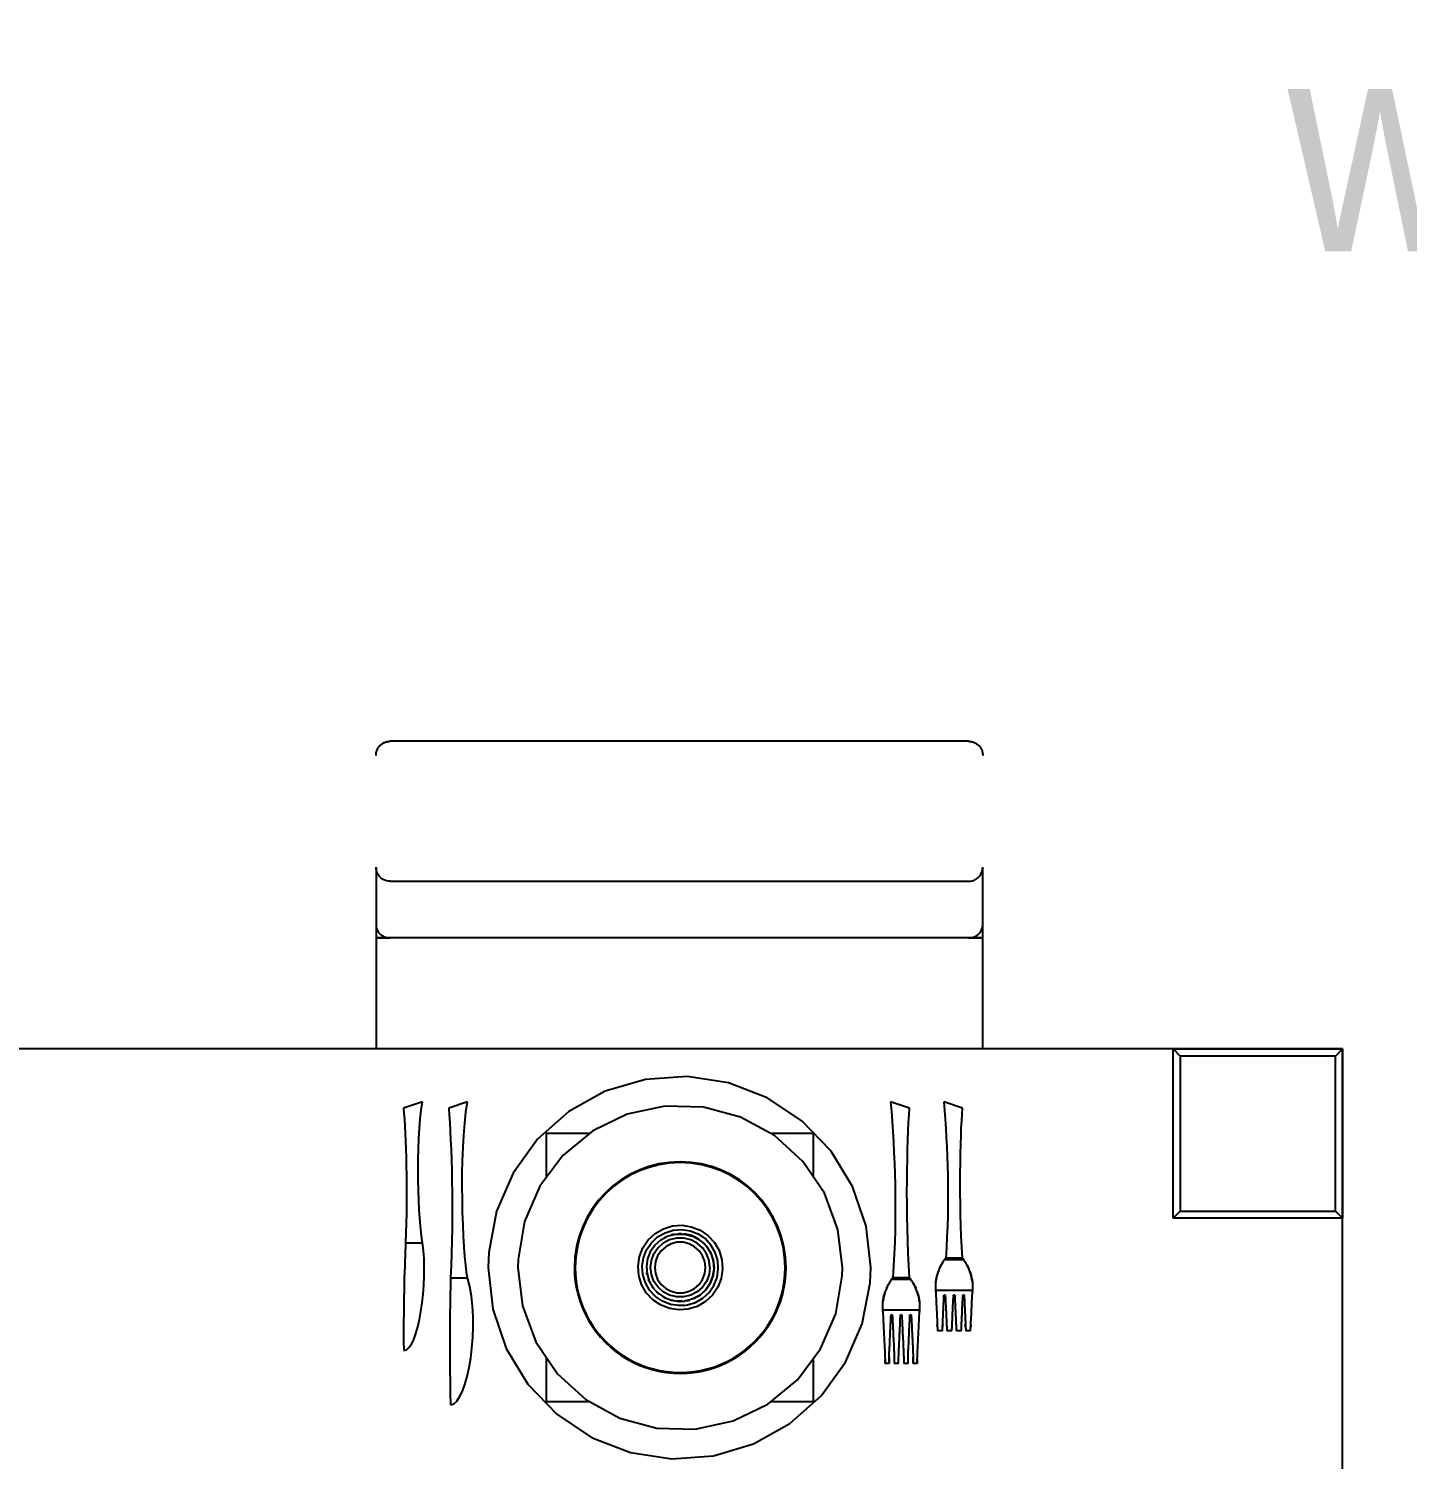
# Model space of a CAD drawing. Header units: metres. Extents: x -658 to -58, y -713 to -118.
# Drawn here: x -327.28 to -326.303, y -196.637 to -195.623 of the extents above; entities that cross this region are included whole.
import ezdxf

# ---------------------------------------------------------------- set-up
doc = ezdxf.new("R2010")
doc.units = ezdxf.units.M
doc.header["$LTSCALE"] = 100
doc.layers.add('plan', color=8, linetype='Continuous')
doc.styles.add('style12', font='xarab.shx')

# ---------------------------------------------------------------- blocks, each defined once
blk = doc.blocks.new('Dinner_table_with_dinner_set_and_chairs_18111 - Dinner_table_with_dinner_set_and_chairs_18111-814789-الدور الاول')
for p, q in [((0, 0.88), (0, 0.12)), ((0.375, 0.25), (0.375, 0.2205)), ((0.4053, 0.25), (0.375, 0.25)), ((0.5644, 0.25), (0.5339, 0.25)), ((0.5644, 0.2194), (0.5644, 0.25)), ((0.3014, 0.2201), (0.3015, 0.223)), ((0.3015, 0.223), (0.3043, 0.223)), ((0.3015, 0.223), (0.3043, 0.223)), ((0.3079, 0.223), (0.311, 0.223)), ((0.3146, 0.223), (0.3177, 0.223)), ((0.3213, 0.223), (0.3241, 0.223)), ((0.3213, 0.223), (0.3241, 0.223)), ((0.3241, 0.223), (0.3242, 0.2201)), ((0.2634, 0.1958), (0.2635, 0.1972)), ((0.2636, 0.1999), (0.267, 0.1999)), ((0.2702, 0.1999), (0.2737, 0.1999)), ((0.2769, 0.1999), (0.2804, 0.1999)), ((0.2836, 0.1999), (0.287, 0.1999)), ((0.2871, 0.1972), (0.2872, 0.1958)), ((0.2998, 0.1793), (0.2998, 0.1851)), ((0.2998, 0.1851), (0.3258, 0.1851)), ((0.3258, 0.1851), (0.3258, 0.1793)), ((0.4649, 0.1786), (0.4627, 0.1781)), ((0.4678, 0.1789), (0.4714, 0.1789)), ((0.4737, 0.1786), (0.4768, 0.1778)), ((0.4793, 0.1769), (0.4818, 0.1756)), ((0.4842, 0.1739), (0.4861, 0.1723)), ((0.2623, 0.1654), (0.2623, 0.1712)), ((0.2623, 0.1712), (0.2883, 0.1712)), ((0.2883, 0.1712), (0.2883, 0.1654)), ((0.306, 0.1635), (0.3197, 0.1635)), ((0.4882, 0.1699), (0.4895, 0.1682)), ((0.4912, 0.1651), (0.4919, 0.1634)), ((0.3069, 0.1622), (0.3187, 0.1622)), ((0.3187, 0.1622), (0.3069, 0.1622)), ((0.4929, 0.1598), (0.4932, 0.1584)), ((0.6322, 0.1623), (0.6202, 0.1623)), ((0.2685, 0.1495), (0.2822, 0.1495)), ((0.2694, 0.1483), (0.2812, 0.1483)), ((0.2812, 0.1483), (0.2694, 0.1483)), ((0.4516, 0.1389), (0.4537, 0.1368)), ((0.4666, 0.1312), (0.46, 0.133)), ((0.4738, 0.1314), (0.4758, 0.1319)), ((0.4789, 0.133), (0.4806, 0.1338)), ((0.6641, 0.1375), (0.6521, 0.1375)), ((0.4684, 0.131), (0.4706, 0.131)), ((0, 0), (0, 0.12)), ((0.005, 0.115), (0, 0.12)), ((0, 0.12), (0, 0)), ((0, 0.12), (0.12, 0.12)), ((0.005, 0.115), (0.005, 0.005)), ((0.115, 0.115), (0.005, 0.115)), ((0.12, 0.12), (0.115, 0.115)), ((0.115, 0.005), (0.115, 0.115)), ((0.12, 0.12), (0.12, 0)), ((0.375, 0.0899), (0.375, 0.06)), ((0.5644, 0.06), (0.5644, 0.0904)), ((0.375, 0.06), (0.405, 0.06)), ((0.5335, 0.06), (0.5644, 0.06)), ((0.2694, 0.0419), (0.2826, 0.0374)), ((0.3069, 0.042), (0.3203, 0.0375)), ((0.6202, 0.0375), (0.6335, 0.042)), ((0.6521, 0.0375), (0.6655, 0.042)), ((0, 0), (0.005, 0.005)), ((0.12, 0), (0, 0)), ((0, 0), (0.12, 0)), ((0.005, 0.005), (0.115, 0.005)), ((0.12, 0), (0.115, 0.005)), ((0.12, 0), (2.22, 0)), ((0.255, 0), (0.255, -0.0788)), ((0.685, -0.0788), (0.685, 0)), ((0.255, -0.0788), (0.255, -0.088)), ((0.255, -0.0788), (0.265, -0.0788)), ((0.265, -0.0788), (0.255, -0.0788)), ((0.265, -0.0788), (0.675, -0.0788)), ((0.265, -0.0788), (0.675, -0.0788)), ((0.675, -0.0788), (0.685, -0.0788)), ((0.685, -0.0788), (0.675, -0.0788)), ((0.685, -0.088), (0.685, -0.0788)), ((0.255, -0.088), (0.255, -0.1289)), ((0.685, -0.1289), (0.685, -0.088)), ((0.675, -0.1189), (0.265, -0.1189)), ((0.265, -0.2182), (0.675, -0.2182))]:
    blk.add_line(p, q)
at = {"flags": 128}
for points in [[(0.6056, 0.155), (0.6023, 0.1844), (0.5928, 0.2124), (0.5774, 0.2377), (0.5569, 0.259), (0.5323, 0.2754), (0.5047, 0.2861), (0.4754, 0.2905), (0.4459, 0.2884), (0.4175, 0.28), (0.3917, 0.2656), (0.3695, 0.246), (0.3522, 0.222), (0.3404, 0.1949), (0.3349, 0.1658), (0.3344, 0.155)], [(0.5844, 0.155), (0.5812, 0.1821), (0.5717, 0.2077), (0.5564, 0.2303), (0.5362, 0.2486), (0.5123, 0.2617), (0.4859, 0.2688), (0.4587, 0.2695), (0.432, 0.2637), (0.4074, 0.2519), (0.3864, 0.2345), (0.37, 0.2127), (0.3592, 0.1877), (0.3546, 0.1608), (0.3544, 0.155)], [(0.3015, 0.223), (0.3012, 0.2155), (0.3008, 0.2061), (0.3003, 0.1965), (0.2998, 0.1861)], [(0.3258, 0.1861), (0.3253, 0.1965), (0.3249, 0.2061), (0.3245, 0.2155), (0.3241, 0.223)], [(0.2636, 0.1999), (0.2634, 0.1943), (0.263, 0.1873), (0.2627, 0.18), (0.2623, 0.1721)], [(0.2883, 0.1721), (0.2879, 0.18), (0.2876, 0.1873), (0.2873, 0.1943), (0.287, 0.1999)], [(0.4404, 0.1628), (0.4428, 0.169), (0.4466, 0.1746), (0.4515, 0.1791), (0.4573, 0.1825), (0.4638, 0.1845), (0.4705, 0.185), (0.4771, 0.184), (0.4834, 0.1815), (0.4889, 0.1778), (0.4935, 0.1728), (0.4968, 0.167), (0.4988, 0.1606), (0.4993, 0.1539), (0.4983, 0.1472)], [(0.4663, 0.1818), (0.4643, 0.1815), (0.4585, 0.1798), (0.4533, 0.1767), (0.4489, 0.1726), (0.4455, 0.1676), (0.4433, 0.162)], [(0.4454, 0.155), (0.4461, 0.1607), (0.4482, 0.1661), (0.4515, 0.1709), (0.4558, 0.1747), (0.4609, 0.1774), (0.4665, 0.1788)], [(0.4597, 0.177), (0.4551, 0.1743), (0.4512, 0.1707), (0.4481, 0.1662), (0.4462, 0.1612)], [(0.4484, 0.155), (0.449, 0.16), (0.4508, 0.1648), (0.4537, 0.1689), (0.4575, 0.1723), (0.462, 0.1746), (0.4669, 0.1758), (0.472, 0.1758), (0.4769, 0.1746), (0.4814, 0.1723), (0.4851, 0.1689), (0.488, 0.1648), (0.4898, 0.16), (0.4904, 0.155)], [(0.4874, 0.155), (0.4869, 0.1593), (0.4854, 0.1634), (0.4829, 0.1669), (0.4797, 0.1698), (0.4758, 0.1718), (0.4716, 0.1729), (0.4673, 0.1729), (0.463, 0.1718), (0.4592, 0.1698), (0.456, 0.1669), (0.4535, 0.1634), (0.452, 0.1593), (0.4514, 0.155)], [(0.4925, 0.1488), (0.4933, 0.1541), (0.4929, 0.1595), (0.4913, 0.1646), (0.4887, 0.1693), (0.485, 0.1732), (0.4806, 0.1762), (0.4756, 0.1782), (0.4702, 0.179), (0.4661, 0.1788)], [(0.4663, 0.1818), (0.4704, 0.182), (0.4763, 0.1811), (0.482, 0.1789), (0.487, 0.1755), (0.4911, 0.171), (0.4941, 0.1658), (0.4959, 0.16), (0.4963, 0.154), (0.4954, 0.148)], [(0.306, 0.1635), (0.3064, 0.1628), (0.3069, 0.1622)], [(0.3187, 0.1622), (0.3192, 0.1628), (0.3197, 0.1635)], [(0.4983, 0.1472), (0.4959, 0.141), (0.4921, 0.1354), (0.4872, 0.1309), (0.4813, 0.1275), (0.4749, 0.1255), (0.4682, 0.125), (0.4616, 0.126), (0.4553, 0.1285), (0.4498, 0.1323), (0.4452, 0.1372), (0.4418, 0.143), (0.4399, 0.1494), (0.4394, 0.1561), (0.4404, 0.1628)], [(0.3344, 0.155), (0.3377, 0.1256), (0.3472, 0.0976), (0.3626, 0.0723), (0.3831, 0.051), (0.4077, 0.0346), (0.4353, 0.0239), (0.4646, 0.0195), (0.4941, 0.0216), (0.5225, 0.03), (0.5483, 0.0444), (0.5705, 0.064), (0.5878, 0.088), (0.5996, 0.1151), (0.6051, 0.1442), (0.6056, 0.155)], [(0.3544, 0.155), (0.3577, 0.1279), (0.3672, 0.1023), (0.3825, 0.0797), (0.4026, 0.0614), (0.4266, 0.0483), (0.4529, 0.0412), (0.4802, 0.0405), (0.5069, 0.0463), (0.5314, 0.0581), (0.5525, 0.0755), (0.5689, 0.0973), (0.5797, 0.1223), (0.5843, 0.1492), (0.5844, 0.155)], [(0.4433, 0.162), (0.4424, 0.156), (0.4428, 0.15), (0.4446, 0.1442), (0.4476, 0.139), (0.4517, 0.1345), (0.4533, 0.1333)], [(0.4462, 0.1612), (0.4454, 0.1559), (0.4458, 0.1505), (0.4473, 0.1454), (0.45, 0.1408), (0.451, 0.1395)], [(0.46, 0.133), (0.4551, 0.1357), (0.4511, 0.1396), (0.448, 0.1442), (0.4461, 0.1495), (0.4454, 0.155)], [(0.4484, 0.155), (0.449, 0.15), (0.4508, 0.1452), (0.4537, 0.1411), (0.4575, 0.1377), (0.462, 0.1354), (0.4669, 0.1342), (0.472, 0.1342), (0.4769, 0.1354), (0.4814, 0.1377), (0.4851, 0.1411), (0.487, 0.1436)], [(0.4514, 0.155), (0.452, 0.1507), (0.4535, 0.1466), (0.456, 0.1431), (0.4592, 0.1402), (0.463, 0.1382), (0.4673, 0.1371), (0.4716, 0.1371), (0.4758, 0.1382), (0.4797, 0.1402), (0.4829, 0.1431), (0.4854, 0.1466), (0.4869, 0.1507), (0.4874, 0.155)], [(0.4904, 0.155), (0.4898, 0.15), (0.488, 0.1452), (0.487, 0.1436)], [(0.2685, 0.1495), (0.2689, 0.1489), (0.2694, 0.1483)], [(0.2812, 0.1483), (0.2817, 0.1489), (0.2822, 0.1495)], [(0.4954, 0.148), (0.4932, 0.1424), (0.4898, 0.1374), (0.4854, 0.1333), (0.4801, 0.1303), (0.4744, 0.1285), (0.4683, 0.128), (0.4624, 0.1289), (0.4567, 0.1311), (0.4533, 0.1333)], [(0.4875, 0.1394), (0.4906, 0.1438), (0.4925, 0.1488)], [(0.456, 0.1351), (0.4581, 0.1338), (0.4593, 0.1332)], [(0.4608, 0.1326), (0.4631, 0.1318), (0.4655, 0.1313)], [(0.4883, 0.1402), (0.4874, 0.1391), (0.4831, 0.1353), (0.478, 0.1326), (0.4724, 0.1312), (0.4666, 0.1312)], [(0.265, -0.2182), (0.2646, -0.2182), (0.2642, -0.2181), (0.2638, -0.2181), (0.2634, -0.2181), (0.263, -0.218), (0.2626, -0.2179), (0.2622, -0.2178), (0.2619, -0.2177), (0.2615, -0.2175), (0.2611, -0.2174), (0.2607, -0.2172), (0.2604, -0.2171), (0.26, -0.2169), (0.2597, -0.2167), (0.2594, -0.2164), (0.259, -0.2162), (0.2587, -0.216), (0.2584, -0.2157), (0.2581, -0.2154), (0.2578, -0.2151), (0.2576, -0.2149), (0.2573, -0.2146), (0.257, -0.2142), (0.2568, -0.2139), (0.2566, -0.2136), (0.2564, -0.2132), (0.2562, -0.2129), (0.256, -0.2125), (0.2558, -0.2122), (0.2557, -0.2118), (0.2555, -0.2114), (0.2554, -0.211), (0.2553, -0.2107), (0.2552, -0.2103), (0.2551, -0.2099), (0.2551, -0.2095), (0.255, -0.2091), (0.255, -0.2087), (0.255, -0.2083), (0.255, -0.2082)], [(0.685, -0.2082), (0.685, -0.2086), (0.685, -0.209), (0.6849, -0.2094), (0.6849, -0.2098), (0.6848, -0.2102), (0.6847, -0.2106), (0.6846, -0.2109), (0.6845, -0.2113), (0.6844, -0.2117), (0.6842, -0.2121), (0.684, -0.2124), (0.6839, -0.2128), (0.6837, -0.2131), (0.6835, -0.2135), (0.6833, -0.2138), (0.683, -0.2142), (0.6828, -0.2145), (0.6825, -0.2148), (0.6822, -0.2151), (0.682, -0.2154), (0.6817, -0.2156), (0.6814, -0.2159), (0.6811, -0.2161), (0.6807, -0.2164), (0.6804, -0.2166), (0.6801, -0.2168), (0.6797, -0.217), (0.6794, -0.2172), (0.679, -0.2173), (0.6786, -0.2175), (0.6782, -0.2176), (0.6779, -0.2178), (0.6775, -0.2179), (0.6771, -0.218), (0.6767, -0.218), (0.6763, -0.2181), (0.6759, -0.2181), (0.6755, -0.2182), (0.6751, -0.2182), (0.675, -0.2182)]]:
    blk.add_lwpolyline(points, dxfattribs=at)
for radius, start, end in [(0.075, 360, 180), (0.0744, 360, 180), (0.075, 180, 360), (0.0744, 180, 360), (0.024, 246.7818, 263.2182)]:
    blk.add_arc((0.4694, 0.155), radius, start, end)
for points in [[(0.6322, 0.2523), (0.62, 0.2523), (0.6103, 0.1939), (0.6202, 0.1623)], [(0.6322, 0.1623), (0.6324, 0.1806), (0.6333, 0.2059), (0.6322, 0.2523)], [(0.3043, 0.223), (0.3043, 0.2216), (0.3043, 0.22), (0.3043, 0.2183)], [(0.3043, 0.2183), (0.3043, 0.2202), (0.3043, 0.2217), (0.3043, 0.223)], [(0.3079, 0.223), (0.3079, 0.2217), (0.3079, 0.2202), (0.3079, 0.2183)], [(0.311, 0.2183), (0.311, 0.2202), (0.311, 0.2217), (0.311, 0.223)], [(0.3146, 0.223), (0.3146, 0.2217), (0.3146, 0.2202), (0.3146, 0.2183)], [(0.3177, 0.2183), (0.3177, 0.2202), (0.3177, 0.2217), (0.3177, 0.223)], [(0.3213, 0.2183), (0.3213, 0.22), (0.3213, 0.2216), (0.3213, 0.223)], [(0.3213, 0.223), (0.3213, 0.2217), (0.3213, 0.2202), (0.3213, 0.2183)], [(0.6654, 0.2138), (0.655, 0.2142), (0.6476, 0.1649), (0.6521, 0.1375)], [(0.6641, 0.1375), (0.6646, 0.153), (0.6657, 0.1745), (0.6654, 0.2138)], [(0.2671, 0.1975), (0.2672, 0.1966), (0.2672, 0.1957), (0.2673, 0.1948)], [(0.2834, 0.1948), (0.2834, 0.1957), (0.2835, 0.1966), (0.2835, 0.1974)], [(0.2998, 0.1851), (0.2998, 0.1854), (0.2998, 0.1857), (0.2998, 0.1861)], [(0.2998, 0.1861), (0.2998, 0.1858), (0.2998, 0.1856), (0.2998, 0.1854)], [(0.3066, 0.1885), (0.3065, 0.1884), (0.3063, 0.1884), (0.306, 0.1884), (0.3058, 0.1884), (0.3057, 0.1885)], [(0.306, 0.1884), (0.3061, 0.1884), (0.3062, 0.1884), (0.3063, 0.1884)], [(0.3133, 0.1885), (0.3132, 0.1884), (0.313, 0.1884), (0.3127, 0.1884), (0.3125, 0.1884), (0.3124, 0.1885)], [(0.3127, 0.1884), (0.3128, 0.1884), (0.3129, 0.1884), (0.313, 0.1884)], [(0.32, 0.1885), (0.3199, 0.1884), (0.3197, 0.1884), (0.3194, 0.1884), (0.3192, 0.1884), (0.3191, 0.1885)], [(0.3194, 0.1884), (0.3195, 0.1884), (0.3196, 0.1884), (0.3197, 0.1884)], [(0.3258, 0.1854), (0.3258, 0.1856), (0.3258, 0.1858), (0.3258, 0.1861)], [(0.3258, 0.1861), (0.3258, 0.1857), (0.3258, 0.1854), (0.3258, 0.1851)], [(0.2691, 0.1746), (0.269, 0.1745), (0.2688, 0.1744), (0.2685, 0.1744), (0.2683, 0.1745), (0.2682, 0.1746)], [(0.2758, 0.1746), (0.2757, 0.1745), (0.2755, 0.1744), (0.2752, 0.1744), (0.275, 0.1745), (0.2749, 0.1746)], [(0.2752, 0.1745), (0.2753, 0.1744), (0.2754, 0.1744), (0.2755, 0.1745)], [(0.2825, 0.1746), (0.2824, 0.1745), (0.2822, 0.1744), (0.2819, 0.1744), (0.2817, 0.1745), (0.2816, 0.1746)], [(0.2998, 0.1793), (0.3002, 0.1764), (0.3017, 0.1707), (0.3043, 0.1658), (0.306, 0.1635)], [(0.3197, 0.1635), (0.3213, 0.1658), (0.324, 0.1707), (0.3254, 0.1764), (0.3258, 0.1793)], [(0.2623, 0.1712), (0.2623, 0.1715), (0.2623, 0.1718), (0.2623, 0.1721)], [(0.2623, 0.1721), (0.2623, 0.1719), (0.2623, 0.1717), (0.2623, 0.1715)], [(0.2623, 0.1654), (0.2627, 0.1624), (0.2642, 0.1568), (0.2668, 0.1518), (0.2685, 0.1495)], [(0.2822, 0.1495), (0.2838, 0.1518), (0.2865, 0.1568), (0.2879, 0.1624), (0.2883, 0.1654)], [(0.2883, 0.1715), (0.2883, 0.1717), (0.2883, 0.1719), (0.2883, 0.1721)], [(0.2883, 0.1721), (0.2883, 0.1718), (0.2883, 0.1715), (0.2883, 0.1712)], [(0.3069, 0.1622), (0.3099, 0.1158), (0.3086, 0.066), (0.3069, 0.042)], [(0.3203, 0.0375), (0.3173, 0.0738), (0.3155, 0.1167), (0.3187, 0.1622)], [(0.6202, 0.1623), (0.6234, 0.1441), (0.6266, 0.0742), (0.6202, 0.0375)], [(0.6335, 0.042), (0.6316, 0.066), (0.6297, 0.1158), (0.6322, 0.1623)], [(0.2694, 0.1483), (0.272, 0.1072), (0.2709, 0.0631), (0.2694, 0.0419)], [(0.2826, 0.0374), (0.2799, 0.0697), (0.2784, 0.1078), (0.2812, 0.1483)], [(0.6521, 0.1375), (0.6547, 0.1229), (0.6573, 0.0669), (0.6521, 0.0375)], [(0.6655, 0.042), (0.6639, 0.0611), (0.6623, 0.1006), (0.6641, 0.1375)]]:
    blk.add_open_spline(points, degree=3)
for points, knots in [([(0.3057, 0.1885), (0.3056, 0.1903), (0.3055, 0.193), (0.3053, 0.1966), (0.3052, 0.1992), (0.3051, 0.2018), (0.305, 0.2043), (0.3048, 0.2068), (0.3047, 0.2092), (0.3046, 0.2115), (0.3045, 0.2146), (0.3044, 0.2169), (0.3043, 0.2183)], [-1, -1, -1, -1, -0.833333, -0.75, -0.666667, -0.583333, -0.5, -0.416667, -0.333333, -0.25, -0.166667, 0, 0, 0, 0]), ([(0.3079, 0.2183), (0.3079, 0.2169), (0.3078, 0.2146), (0.3076, 0.2115), (0.3075, 0.2092), (0.3074, 0.2068), (0.3073, 0.2043), (0.3072, 0.2018), (0.3071, 0.1992), (0.3069, 0.1966), (0.3068, 0.193), (0.3067, 0.1903), (0.3066, 0.1885)], [-1, -1, -1, -1, -0.833333, -0.75, -0.666667, -0.583333, -0.5, -0.416667, -0.333333, -0.25, -0.166667, 0, 0, 0, 0]), ([(0.3124, 0.1885), (0.3123, 0.1903), (0.3122, 0.193), (0.312, 0.1966), (0.3119, 0.1992), (0.3118, 0.2018), (0.3117, 0.2043), (0.3115, 0.2068), (0.3114, 0.2092), (0.3113, 0.2115), (0.3112, 0.2146), (0.3111, 0.2169), (0.311, 0.2183)], [-1, -1, -1, -1, -0.833333, -0.75, -0.666667, -0.583333, -0.5, -0.416667, -0.333333, -0.25, -0.166667, 0, 0, 0, 0]), ([(0.3146, 0.2183), (0.3146, 0.2169), (0.3145, 0.2146), (0.3143, 0.2115), (0.3142, 0.2092), (0.3141, 0.2068), (0.314, 0.2043), (0.3139, 0.2018), (0.3138, 0.1992), (0.3136, 0.1966), (0.3135, 0.193), (0.3134, 0.1903), (0.3133, 0.1885)], [-1, -1, -1, -1, -0.833333, -0.75, -0.666667, -0.583333, -0.5, -0.416667, -0.333333, -0.25, -0.166667, 0, 0, 0, 0]), ([(0.3191, 0.1885), (0.319, 0.1903), (0.3189, 0.193), (0.3187, 0.1966), (0.3186, 0.1992), (0.3185, 0.2018), (0.3184, 0.2043), (0.3182, 0.2068), (0.3181, 0.2092), (0.318, 0.2115), (0.3179, 0.2146), (0.3178, 0.2169), (0.3177, 0.2183)], [-1, -1, -1, -1, -0.833333, -0.75, -0.666667, -0.583333, -0.5, -0.416667, -0.333333, -0.25, -0.166667, 0, 0, 0, 0]), ([(0.3213, 0.2183), (0.3213, 0.2169), (0.3212, 0.2146), (0.321, 0.2115), (0.3209, 0.2092), (0.3208, 0.2067), (0.3207, 0.2042), (0.3206, 0.2017), (0.3205, 0.1991), (0.3203, 0.1965), (0.3202, 0.193), (0.3201, 0.1903), (0.32, 0.1885)], [-1, -1, -1, -1, -0.833333, -0.75, -0.666667, -0.583333, -0.5, -0.416667, -0.333333, -0.25, -0.166667, 0, 0, 0, 0]), ([(0.2682, 0.1746), (0.2681, 0.1758), (0.268, 0.1782), (0.2679, 0.1811), (0.2678, 0.1834), (0.2677, 0.1851), (0.2676, 0.1865), (0.2676, 0.1876), (0.2675, 0.1884), (0.2675, 0.1892), (0.2675, 0.1903), (0.2674, 0.1917), (0.2673, 0.1933), (0.2673, 0.1948), (0.2672, 0.1962), (0.2671, 0.198), (0.2671, 0.1992), (0.267, 0.1999)], [-1, -1, -1, -1, -0.875, -0.75, -0.6875, -0.625, -0.5625, -0.53125, -0.5, -0.46875, -0.4375, -0.375, -0.3125, -0.25, -0.1875, -0.125, 0, 0, 0, 0]), ([(0.2702, 0.1999), (0.2702, 0.1992), (0.2701, 0.198), (0.27, 0.1962), (0.27, 0.1948), (0.2699, 0.1933), (0.2698, 0.1917), (0.2698, 0.1903), (0.2697, 0.1892), (0.2697, 0.1884), (0.2697, 0.1876), (0.2696, 0.1865), (0.2695, 0.1851), (0.2695, 0.1834), (0.2694, 0.1811), (0.2692, 0.1782), (0.2691, 0.1758), (0.2691, 0.1746)], [-1, -1, -1, -1, -0.875, -0.8125, -0.75, -0.6875, -0.625, -0.5625, -0.53125, -0.5, -0.46875, -0.4375, -0.375, -0.3125, -0.25, -0.125, 0, 0, 0, 0]), ([(0.2749, 0.1746), (0.2748, 0.1758), (0.2747, 0.1782), (0.2746, 0.1811), (0.2745, 0.1834), (0.2744, 0.1851), (0.2743, 0.1865), (0.2743, 0.1876), (0.2742, 0.1884), (0.2742, 0.1892), (0.2742, 0.1903), (0.2741, 0.1917), (0.274, 0.1933), (0.274, 0.1948), (0.2739, 0.1962), (0.2738, 0.198), (0.2738, 0.1992), (0.2737, 0.1999)], [-1, -1, -1, -1, -0.875, -0.75, -0.6875, -0.625, -0.5625, -0.53125, -0.5, -0.46875, -0.4375, -0.375, -0.3125, -0.25, -0.1875, -0.125, 0, 0, 0, 0]), ([(0.2769, 0.1999), (0.2769, 0.1992), (0.2768, 0.198), (0.2767, 0.1962), (0.2767, 0.1948), (0.2766, 0.1933), (0.2765, 0.1917), (0.2765, 0.1903), (0.2764, 0.1892), (0.2764, 0.1884), (0.2764, 0.1876), (0.2763, 0.1865), (0.2762, 0.1851), (0.2762, 0.1834), (0.2761, 0.1811), (0.2759, 0.1782), (0.2758, 0.1758), (0.2758, 0.1746)], [-1, -1, -1, -1, -0.875, -0.8125, -0.75, -0.6875, -0.625, -0.5625, -0.53125, -0.5, -0.46875, -0.4375, -0.375, -0.3125, -0.25, -0.125, 0, 0, 0, 0]), ([(0.2816, 0.1746), (0.2815, 0.1758), (0.2814, 0.1782), (0.2813, 0.1811), (0.2812, 0.1834), (0.2811, 0.1851), (0.281, 0.1865), (0.281, 0.1876), (0.2809, 0.1884), (0.2809, 0.1892), (0.2809, 0.1903), (0.2808, 0.1917), (0.2807, 0.1933), (0.2807, 0.1948), (0.2806, 0.1962), (0.2805, 0.198), (0.2805, 0.1992), (0.2804, 0.1999)], [-1, -1, -1, -1, -0.875, -0.75, -0.6875, -0.625, -0.5625, -0.53125, -0.5, -0.46875, -0.4375, -0.375, -0.3125, -0.25, -0.1875, -0.125, 0, 0, 0, 0]), ([(0.2836, 0.1999), (0.2836, 0.1992), (0.2835, 0.198), (0.2834, 0.1962), (0.2834, 0.1948), (0.2833, 0.1933), (0.2832, 0.1917), (0.2832, 0.1903), (0.2831, 0.1892), (0.2831, 0.1884), (0.2831, 0.1876), (0.283, 0.1865), (0.2829, 0.1851), (0.2829, 0.1834), (0.2828, 0.1811), (0.2826, 0.1782), (0.2825, 0.1758), (0.2825, 0.1746)], [-1, -1, -1, -1, -0.875, -0.8125, -0.75, -0.6875, -0.625, -0.5625, -0.53125, -0.5, -0.46875, -0.4375, -0.375, -0.3125, -0.25, -0.125, 0, 0, 0, 0]), ([(0.3017, 0.1717), (0.3015, 0.1722), (0.3007, 0.1746), (0.3001, 0.1772), (0.2998, 0.1793)], [0.5893696, 0.5893696, 0.5893696, 0.5893696, 0.6666667, 1, 1, 1, 1]), ([(0.3258, 0.1793), (0.3255, 0.1772), (0.325, 0.1746), (0.3241, 0.1722), (0.324, 0.1717)], [0, 0, 0, 0, 0.3333333, 0.4106304, 0.4106304, 0.4106304, 0.4106304]), ([(0.2642, 0.1578), (0.264, 0.1582), (0.2632, 0.1607), (0.2626, 0.1632), (0.2623, 0.1654)], [0.5893696, 0.5893696, 0.5893696, 0.5893696, 0.6666667, 1, 1, 1, 1]), ([(0.2883, 0.1654), (0.288, 0.1632), (0.2875, 0.1607), (0.2866, 0.1582), (0.2865, 0.1578)], [0, 0, 0, 0, 0.3333333, 0.4106304, 0.4106304, 0.4106304, 0.4106304]), ([(0.3052, 0.1645), (0.3047, 0.1654), (0.3037, 0.1671), (0.3028, 0.1688), (0.3024, 0.1696)], [0.1579261, 0.1579261, 0.1579261, 0.1579261, 0.3333333, 0.4715544, 0.4715544, 0.4715544, 0.4715544]), ([(0.3231, 0.1697), (0.3228, 0.1689), (0.322, 0.1671), (0.3209, 0.1655), (0.3203, 0.1646)], [0.5284456, 0.5284456, 0.5284456, 0.5284456, 0.6666667, 0.8420739, 0.8420739, 0.8420739, 0.8420739]), ([(0.2677, 0.1506), (0.2672, 0.1515), (0.2662, 0.1532), (0.2653, 0.1549), (0.2649, 0.1557)], [0.1579261, 0.1579261, 0.1579261, 0.1579261, 0.3333333, 0.4715544, 0.4715544, 0.4715544, 0.4715544]), ([(0.2856, 0.1557), (0.2853, 0.1549), (0.2845, 0.1532), (0.2834, 0.1516), (0.2828, 0.1507)], [0.5284456, 0.5284456, 0.5284456, 0.5284456, 0.6666667, 0.8420739, 0.8420739, 0.8420739, 0.8420739]), ([(0.265, -0.0788), (0.2641, -0.0788), (0.2628, -0.079), (0.2612, -0.0795), (0.26, -0.08), (0.2591, -0.0806), (0.2584, -0.0811), (0.2578, -0.0816), (0.257, -0.0824), (0.2564, -0.0832), (0.256, -0.0839), (0.2557, -0.0846), (0.2552, -0.086), (0.255, -0.0872), (0.255, -0.088)], [0, 0, 0, 0, 0.166667, 0.25, 0.333333, 0.416667, 0.458333, 0.5, 0.583333, 0.666667, 0.708333, 0.75, 0.833333, 1, 1, 1, 1]), ([(0.685, -0.088), (0.685, -0.0872), (0.6848, -0.086), (0.6843, -0.0845), (0.6838, -0.0836), (0.6833, -0.0829), (0.6828, -0.0822), (0.6822, -0.0816), (0.6816, -0.0811), (0.6809, -0.0806), (0.68, -0.08), (0.6788, -0.0795), (0.6772, -0.079), (0.6759, -0.0788), (0.675, -0.0788)], [-1, -1, -1, -1, -0.833333, -0.75, -0.666667, -0.625, -0.583333, -0.5, -0.458333, -0.416667, -0.333333, -0.25, -0.166667, 0, 0, 0, 0]), ([(0.265, -0.1189), (0.2639, -0.1189), (0.2616, -0.1193), (0.2583, -0.1211), (0.2562, -0.1238), (0.2552, -0.1266), (0.255, -0.1281), (0.255, -0.1289)], [-1, -1, -1, -1, -0.785714, -0.571429, -0.285714, -0.142857, 0, 0, 0, 0]), ([(0.675, -0.1189), (0.6765, -0.1189), (0.6795, -0.1196), (0.6828, -0.1222), (0.6846, -0.1255), (0.685, -0.1278), (0.685, -0.1289)], [0, 0, 0, 0, 0.285714, 0.571429, 0.785714, 1, 1, 1, 1])]:
    blk.add_open_spline(points, degree=3, knots=knots)
blk = doc.blocks.new('A$Cb06f5615')
at = {"layer": 'plan', "rotation": 180}
blk.add_blockref('Dinner_table_with_dinner_set_and_chairs_18111 - Dinner_table_with_dinner_set_and_chairs_18111-814789-الدور الاول', (-29.1035, 14.9095), dxfattribs=at)
at = {"layer": 'plan', "style": 'style12', "width": 0.9}
blk.add_text("w___hg__m Hg_'__u____hL", height=0.15, dxfattribs=at).set_placement((-29.1422, 15.475))

msp = doc.modelspace()

# ---------------------------------------------------------------- block references
at = {"layer": 'plan'}
msp.add_blockref('A$Cb06f5615', (-297.2456, -211.2557), dxfattribs=at)

doc.saveas('drawing.dxf')
